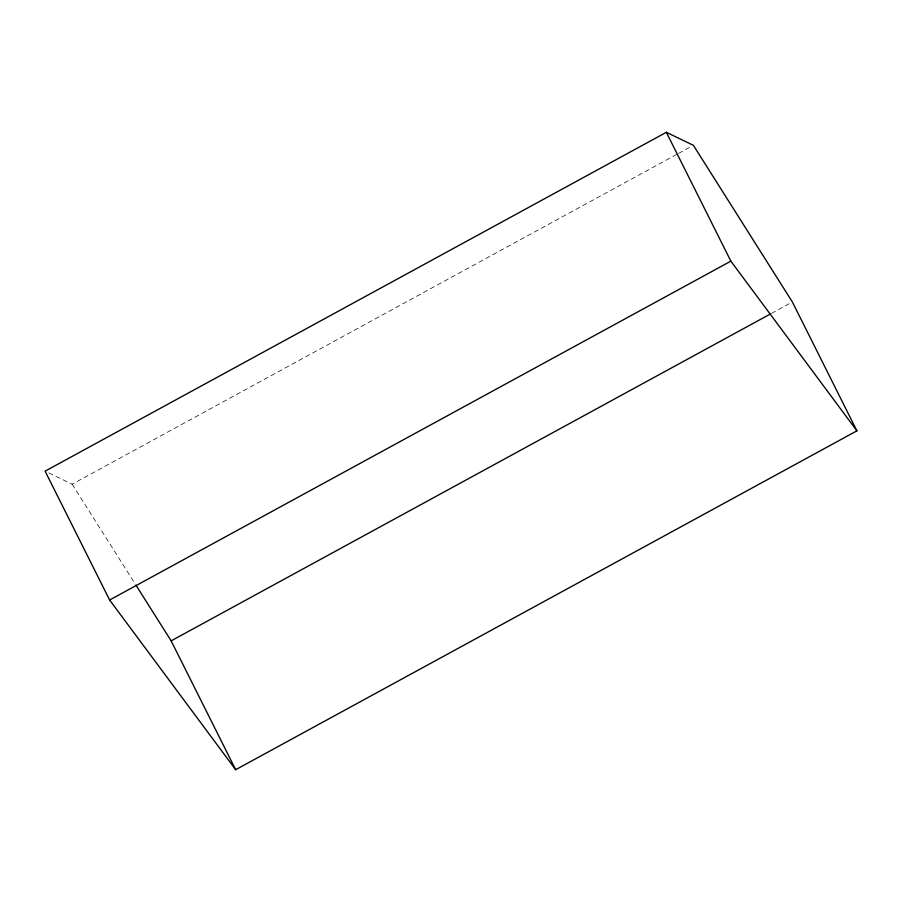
<?xml version="1.0" encoding="UTF-8"?>
<svg xmlns="http://www.w3.org/2000/svg" width="902" height="902" viewBox="0 0 902 902"><rect width="100%" height="100%" fill="white"/><g stroke="black" fill="none" stroke-linecap="round" stroke-linejoin="round"><path stroke-width="0.68" stroke-dasharray="4.51 3.38" d="M48.787 472.941L72.16 484.194L677.334 154.084M678.575 153.408L690.921 146.676M771.424 313.422L789.915 303.331M72.16 484.194L135.142 583.887"/><path stroke-width="1.35" d="M666.341 132.301L45.1 471.16L109.627 600.01L235.659 769.699L856.9 430.84L792.373 301.99L693.39 145.323L666.341 132.301L730.857 261.14L856.9 430.84M109.627 600.01L730.857 261.14M135.898 585.071L171.143 640.86L770.195 314.088M171.143 640.86L235.659 769.699"/></g></svg>
